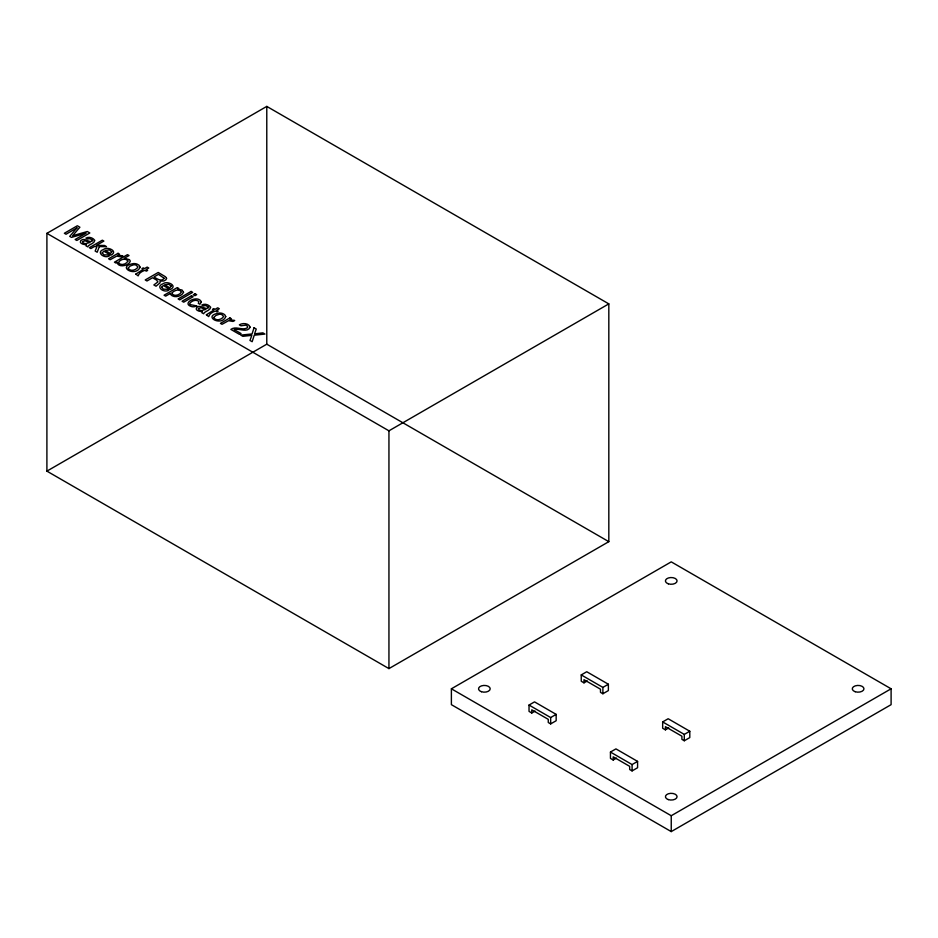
<?xml version="1.0" encoding="UTF-8"?>
<svg xmlns="http://www.w3.org/2000/svg" width="938" height="938" viewBox="0 0 938 938"><rect width="100%" height="100%" fill="white"/><g stroke="black" fill="none" stroke-linecap="round" stroke-linejoin="round"><path stroke-width="1.41" d="M46.9 233.351L266.779 106.404L608.821 303.877L608.821 541.66L388.942 668.606L46.9 471.134L46.9 233.351L388.942 430.823L608.821 303.877M46.9 471.134L266.779 344.187L608.821 541.66M451.389 688.797L671.245 561.862L891.1 688.797L891.1 704.661L671.245 831.596L451.389 704.661L451.389 688.797L671.245 815.732L891.1 688.797M529.032 705.059L534.519 701.882L556.164 714.381L556.164 720.724L550.665 723.902L548.261 722.506L548.261 719.34L531.776 709.82L531.776 712.997L529.032 711.403L529.032 705.059L550.665 717.547L556.164 714.381M581.243 674.914L586.742 671.737L608.375 684.236L608.375 690.579L602.888 693.757L600.484 692.361L600.484 689.196L583.987 679.675L583.987 682.841L581.243 681.258L581.243 674.914L602.888 687.402L608.375 684.236M531.776 712.997L535.07 711.086M583.987 682.841L587.294 680.941M610.45 752.065L615.938 748.887L637.582 761.386L637.582 767.73L632.083 770.907L629.679 769.523L629.679 766.346L613.194 756.825L613.194 760.003L610.45 758.408L610.45 752.065L632.083 764.564L637.582 761.386M662.662 721.92L668.161 718.743L689.793 731.241L689.793 737.585L684.294 740.762L681.903 739.367L681.903 736.201L665.405 726.68L665.405 729.846L662.662 728.263L662.662 721.92L684.294 734.407L689.793 731.241M613.194 760.003L616.489 758.092M665.405 729.846L668.712 727.947M684.294 734.407L684.294 740.762M671.245 815.732L671.245 831.596M632.083 764.564L632.083 770.907M602.888 687.402L602.888 693.757M550.665 717.547L550.665 723.902M388.942 430.823L388.942 668.606M266.779 106.404L266.779 344.187M201.353 302.001L199.876 304.252L198.328 303.361L198.915 301.508C196.253 299.081 191.715 300.711 189.828 303.337A2.767 1.595 0 0 0 190.203 304.604L196.933 305.952L194.846 306.62A4.596 2.662 0 0 1 191.903 306.667C180.284 303.49 198.27 294.098 201.353 302.001M135.858 274.072L138.167 275.889C138.941 273.955 139.774 272.208 144.827 270.296L146.34 271.164L147.641 270.414L146.129 269.546L148.779 268.01L147.172 267.084L144.522 268.608L143.233 267.869L141.931 268.62L143.221 269.358L135.858 274.072M206.395 314.793L208.705 316.61C209.479 314.676 210.311 312.94 215.365 311.017L216.877 311.897L218.179 311.135L216.666 310.267L219.316 308.743L217.71 307.805L215.06 309.341L213.77 308.59L212.469 309.341L213.758 310.091L206.395 314.793M102.207 252.92L103.954 254.878L107.835 254.948L109.406 255.851C104.564 259.111 95.43 252.193 103.626 249.426C107.753 246.037 118.751 251.536 110.79 255.195L103.848 251.185L102.207 252.92M161.664 287.239L163.411 289.197L167.292 289.267L168.852 290.17C164.009 293.442 154.887 286.512 163.083 283.757C167.21 280.368 178.208 285.867 170.247 289.525L163.294 285.515L161.664 287.239M92.628 240.363L92.581 240.89C89.087 243.434 84.537 236.962 80.809 240.562C78.546 243.552 84.373 244.947 86.495 244.607L85.944 245.803L87.762 246.846C87.844 244.712 94.363 243.857 94.797 240.374C92.932 237.701 88.852 236.423 85.921 238.123L87.398 238.979L90.095 238.674L92.628 240.363M208.517 307.265L208.471 307.793C204.976 310.337 200.427 303.865 196.699 307.476C194.436 310.466 200.263 311.85 202.397 311.522L201.834 312.717L203.652 313.749C203.734 311.615 210.253 310.771 210.687 307.277C208.822 304.604 204.742 303.337 201.811 305.026L203.3 305.882L205.985 305.577L208.517 307.265M128.33 267.858L128.272 268.338C130.276 271.914 136.444 270.109 137.968 266.967L136.033 265.079A3.06 1.77 0 0 0 133.548 264.844L130.183 266.017L128.33 267.858M213.993 317.314L213.923 317.794C215.939 321.371 222.107 319.565 223.631 316.423L221.696 314.535A3.06 1.77 0 0 0 219.199 314.3L215.846 315.473L213.993 317.314M166.565 278.352L165.944 279.77L163.845 280.966L160.081 281.166L160.058 282.854L156.025 286.196L153.855 284.953L157.947 281.892L156.564 280.075L152.554 277.754L146.985 280.978L145.226 279.958L158.229 272.454L165.498 276.78L166.565 278.352M127.896 261.01C126.677 264.176 120.896 266.029 118.622 262.875L118.598 262.3C120.181 259.345 125.985 257.645 127.896 261.01M117.109 262.335C118.082 267.998 128.412 265.993 130.183 261.456A5.053 2.92 0 0 0 129.303 259.627L124.308 258.267L129.034 255.546L127.474 254.655L114.436 262.183L115.902 263.039L117.109 262.335M140.09 267.154C135.717 277.777 115.937 266.298 133.548 263.59A5.534 3.189 0 0 1 137.159 264.141L139.023 265.208L140.09 267.154M225.753 316.598C221.368 327.233 201.6 315.743 219.199 313.046A5.534 3.189 0 0 1 222.822 313.597L224.686 314.664L225.753 316.598M82.544 241.57L83.248 242.989L85.264 243.704L89.989 242.508L85.088 240.796L82.544 241.57M198.434 308.485L199.137 309.892L201.154 310.607L205.879 309.411L200.978 307.711L198.434 308.485M111.751 251.794L110.426 253.518L105.15 250.481L109.383 249.907L111.751 251.794M171.197 286.125L169.872 287.849L164.607 284.812L168.84 284.237L171.197 286.125M164.091 278.246C161.946 282.268 156.458 278.621 154.031 276.909L158.475 274.342L164.091 278.246M250.153 327.221C247.14 333.271 239.096 327.925 234.137 329.555L241.054 333.553L239.553 334.42L230.854 329.402C236.001 325.615 242.579 331.032 247.538 327.667L247.515 326.201L245.85 325.146L240.96 325.791L239.342 324.853C242.579 322.742 248.875 323.071 250.153 327.221M183.543 292.304C181.515 296.654 173.764 298.413 170.54 294.403L170.505 293.336L165.663 296.127L164.068 295.212L177.282 287.579L178.83 288.47L177.575 289.197L182.042 290.006L183.543 292.304M254.034 327.772L252.064 333.951L240.738 335.112L242.86 336.332L251.818 335.335L249.977 340.447L252.158 341.702L254.245 335.218L264.95 334.069L262.851 332.861L254.585 333.834L256.238 329.039L254.034 327.772M99.287 246.6L97.2 252.24L95.16 251.056L96.977 246.588L94.421 246.53L90.869 248.582L89.333 247.691L102.336 240.187L103.872 241.078L96.321 245.428L104.435 245.463L106.475 246.647L99.287 246.6M172.252 292.633L172.017 293.77C174.351 296.771 179.592 295.06 181.292 292.21L181.28 291.636C179.088 288.634 174.374 290.37 172.252 292.633M76.963 227.887L69.729 236.376L71.464 237.384L86.144 233.187L75.146 239.507L76.81 240.468L89.825 232.964L87.328 231.522L72.625 235.731L79.882 227.219L77.35 225.765L64.347 233.269L66.035 234.242L76.963 227.887M118.047 253.319L108.562 258.794L110.156 259.72L116.722 256.109L121.143 256.86L122.819 255.886L117.918 255.148L119.56 254.198L118.047 253.319M191.106 291.437L178.103 298.941L179.697 299.867L192.7 292.351L191.106 291.437M191.516 295.798L182.078 301.25L183.707 302.177L193.134 296.736L191.516 295.798M195.092 293.735L193.287 294.778L194.905 295.716L196.71 294.673L195.092 293.735M229.904 317.912L220.418 323.376L222.013 324.302L228.579 320.702L232.999 321.441L234.688 320.468L229.787 319.729L231.416 318.779L229.904 317.912M668.337 799.598A5.827 3.365 0 0 0 677.072 796.69A5.827 3.365 0 0 0 668.337 793.771A5.827 3.365 0 0 0 668.337 799.598M481.452 691.716A5.827 3.365 0 0 0 490.199 688.797A5.827 3.365 0 0 0 481.452 685.877A5.827 3.365 0 0 0 481.452 691.716M668.337 583.823A5.827 3.365 0 0 0 677.072 580.903A5.827 3.365 0 0 0 668.337 577.984A5.827 3.365 0 0 0 668.337 583.823M855.21 691.716A5.827 3.365 0 0 0 863.957 688.797A5.827 3.365 0 0 0 855.21 685.877A5.827 3.365 0 0 0 855.21 691.716"/></g></svg>
